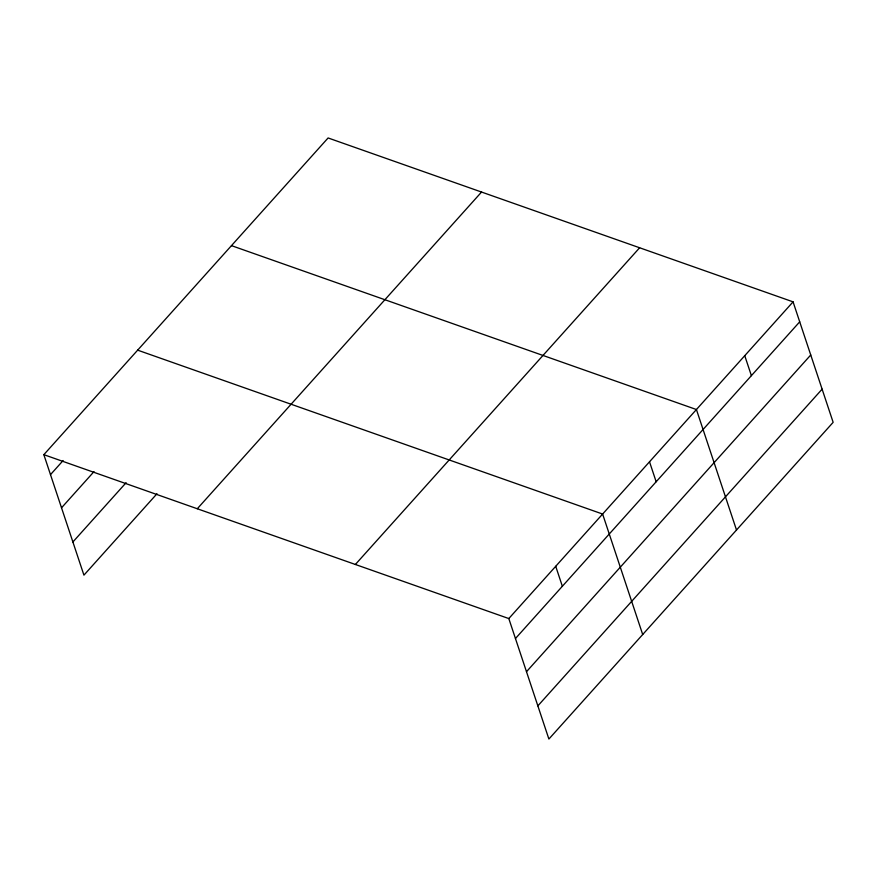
<?xml version="1.0" encoding="UTF-8"?>
<svg xmlns="http://www.w3.org/2000/svg" width="877" height="877" viewBox="0 0 877 877"><rect width="100%" height="100%" fill="white"/><g stroke="black" fill="none" stroke-linecap="round" stroke-linejoin="round"><path stroke-width="1.32" d="M43.85 454.67L328.108 137.963L793.071 301.852L833.15 422.33L548.892 739.037L508.813 618.559L43.85 454.67L83.929 575.148L156.983 493.751M50.493 474.632L63.122 460.557M61.522 507.805L93.992 471.629M72.89 541.975L126.113 482.69M197.292 508.748L481.539 192.052M355.382 564.47L639.629 247.774M508.813 618.559L793.071 301.852M515.457 638.522L799.714 321.815M526.496 671.694L810.743 354.988M537.864 705.864L822.111 389.169M231.462 245.637L696.426 409.537L736.505 530.015M137.656 350.153L602.62 514.043L642.698 634.52M744.748 355.689L751.392 375.652M649.517 461.784L656.16 481.747M555.722 566.301L562.354 586.264"/></g></svg>
